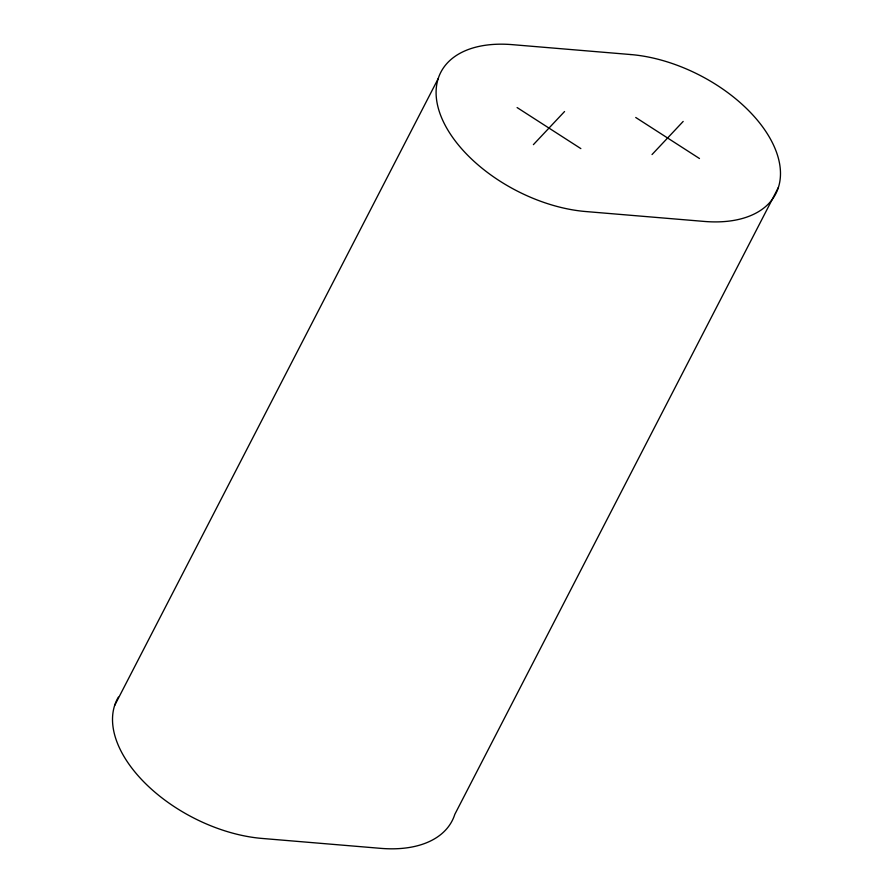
<?xml version="1.0" encoding="UTF-8"?>
<svg xmlns="http://www.w3.org/2000/svg" width="893" height="893" viewBox="0 0 893 893"><rect width="100%" height="100%" fill="white"/><g stroke="black" fill="none" stroke-linecap="round" stroke-linejoin="round"><path stroke-width="1.34" d="M114.605 705.559L438.184 78.651M778.395 187.441L454.816 814.349A121.716 70.502 27.3 0 1 380.697 848.35L262.062 838.438A121.716 70.502 27.3 0 1 145.86 783.909A121.716 70.502 27.3 0 1 118.378 697.132M533.4 144.644L564.555 111.525M652.024 154.556L683.178 121.437M635.727 117.474L699.476 158.519M517.103 107.562L580.852 148.606M630.938 54.562L512.303 44.65A121.716 70.502 27.3 0 0 442.214 119.171A121.716 70.502 27.3 0 0 585.641 211.529L704.264 221.431A121.716 70.502 27.3 0 0 774.365 146.921A121.716 70.502 27.3 0 0 630.938 54.562"/></g></svg>
